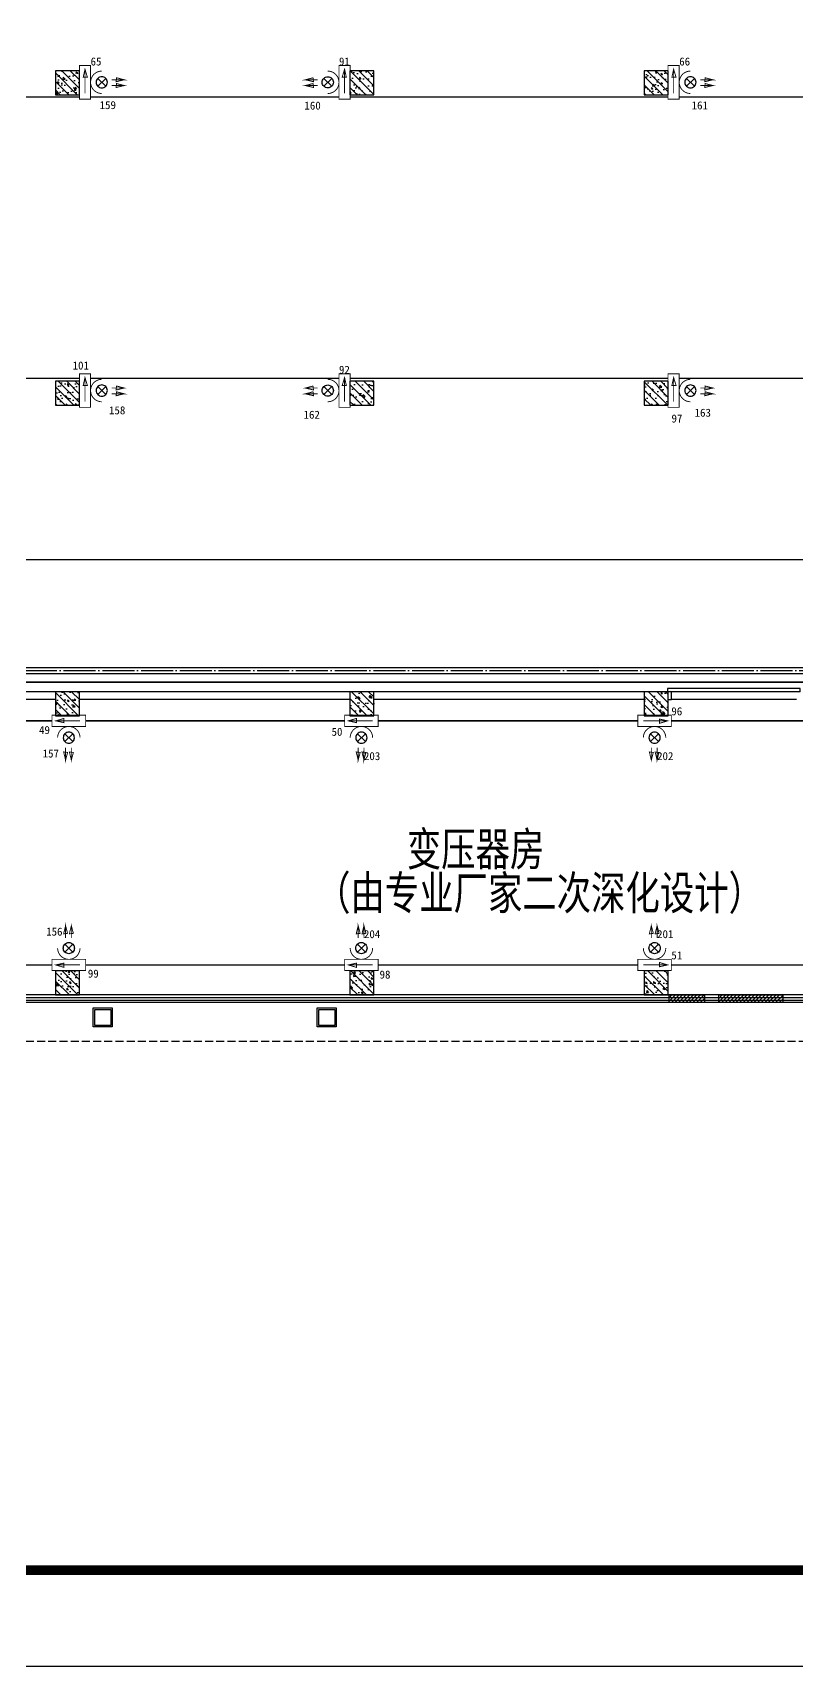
# Model space of a CAD drawing. Header units: millimetres. Extents: x -633009578 to 5705885, y -633235091 to 2571734.
# Drawn here: x 3057631 to 3081495, y 2039260 to 2090298 of the extents above; entities that cross this region are included whole.
import ezdxf
from ezdxf.enums import TextEntityAlignment as Align

# ---------------------------------------------------------------- set-up
doc = ezdxf.new("R2010")
doc.units = ezdxf.units.MM
doc.header["$LTSCALE"] = 1000
doc.header["$MEASUREMENT"] = 0
doc.linetypes.add('DASH', pattern=[0.35, 0.25, -0.1])
doc.linetypes.add('DOTE', pattern=[2.4200000000000004, 2, -0.2, 0.02, -0.2])
doc.layers.get('0').update_dxf_attribs({"color": 9})
for name, color, linetype in [('000000000000电气', 7, 'Continuous'), ('3T_WOOD', 21, 'Continuous'), ('A-COLUM(柱)', 255, 'Continuous'), ('A-DOOR(门）', 4, 'Continuous'), ('A-F-AREA(计算)', 5, 'Continuous'), ('A-ROOF-G(钢构)', 25, 'Continuous'), ('A-ST-O(室外)', 54, 'Continuous'), ('A-TEXT(房间)', 243, 'Continuous'), ('A-WALL(墙)', 255, 'Continuous'), ('A-WINDOW（窗）', 4, 'Continuous'), ('电-强电平面-线缆', 3, 'Continuous'), ('电-桥架', 4, 'Continuous'), ('设备-照明', 3, 'Continuous'), ('设备-箱柜', 3, 'Continuous'), ('院图签、封面151013$0$PUB_TITLE', 153, 'Continuous'), ('院图签、封面151013$0$图签文字', 4, 'Continuous')]:
    doc.layers.add(name, color=color, linetype=linetype)
doc.styles.add('_TCH', font='simhei.ttf', dxfattribs={"width": 0.75, "bigfont": 'hztxt.shx'})
doc.styles.add('IDQSTYLE', font='simhei.ttf', dxfattribs={"width": 0.707, "bigfont": 'hztxt.shx'})
doc.styles.add('宋体', font='simhei.ttf')
doc.styles.add('院图签、封面151013$0$-宋体', font='simhei.ttf', dxfattribs={"width": 0.8})
pattern_1 = [(45, (1908179.395743424, 677977.51603476), (-56.1266007566822, 56.12660075668221), [])]

# ---------------------------------------------------------------- blocks, each defined once
blk = doc.blocks.new('HC000078')
at = {"color": 0, "linetype": 'Continuous', "const_width": 0.2}
for points in [[(-3.750000000000028, 1.25), (3.75, 1.25), (3.75, -1.25), (-3.750000000000028, -1.25), (-3.750000000000028, 1.25)], [(2.5, 0), (-2.500000000000028, 0)]]:
    blk.add_lwpolyline(points, dxfattribs=at)
blk.add_lwpolyline([(2.917016710174721, 0), (1.120131515022848, 0.3984556212736834), (1.120131515022848, -0.539087017017323)], close=True, dxfattribs=at)
at = {"color": 0, "style": 'IDQSTYLE', "width": 0.7}
blk.add_attdef('PSFHATT', (5.75, -1.25), '', height=2.5, dxfattribs=at)
blk = doc.blocks.new('HC000064')
at = {"color": 0, "linetype": 'Continuous'}
for p, q in [((-0.8838834764831063, -0.8838834764831063), (0.8838834764831063, 0.8838834764831063)), ((-0.8838834764830494, 0.8838834764831063), (0.8838834764831631, -0.8838834764831063))]:
    blk.add_line(p, q, dxfattribs=at)
at = {"color": 0, "linetype": 'Continuous', "const_width": 0.2}
blk.add_lwpolyline([(5.710751695749348e-14, 2.499999999999886, 0.1989123673796647), (-1.767766952966326, 1.767766952966327, 0.1989123673796613), (-2.5, 1.951292859901378e-16, 0.1989123673796761), (-1.767766952966326, -1.76776695296644, 0.1989123673796782), (5.594010226827932e-14, -2.500000000000227)], format="xyb", dxfattribs=at)
for points in [[(2.226896073527712, 0.5659208660671311), (5.003498004369476, 0.5624686703930024), (3.296463286048663, 1.009912150058199), (3.185957433181557, 0.1260038671447887), (5.003498004369476, 0.5624686703930024)], [(2.224443767981995, -0.721123763554715), (5.001045698823816, -0.7245759592289005), (3.294010980502946, -0.2771324795636474), (3.18350512763584, -1.161040762477114), (5.001045698823816, -0.7245759592289005)]]:
    blk.add_lwpolyline(points, dxfattribs=at)
at = {"color": 0, "linetype": 'Continuous'}
for centre, radius, start, end in [((1.199040866595169e-14, -7.105427357601002e-14), 1.250000000000069, 135.0000000000036, 179.9999999999968), ((-2.259303855112194e-14, -1.740829702612245e-13), 1.250000000000117, 89.99999999999898, 134.9999999999991), ((-9.10937991704941e-14, -1.740829702612245e-13), 1.250000000000117, 45.00000000000085, 89.99999999999582), ((-1.252331571777177e-13, -7.088774012231625e-14), 1.250000000000068, 3.249254662582951e-12, 44.99999999999639), ((-2.284838984678572e-13, -5.684341886080801e-14), 1.250000000000172, 315.0000000000093, 2.605510395054555e-12), ((-2.264854970235319e-14, -5.695444116327053e-14), 1.250000000000034, 179.9999999999974, 225.0000000000007), ((-2.270406085358445e-14, -1.338928967697939e-13), 1.24999999999998, 224.9999999999983, 270.000000000001), ((-9.131584377541913e-14, 3.996802888650564e-15), 1.250000000000118, 270.0000000000042, 315.0000000000028)]:
    blk.add_arc(centre, radius, start, end, dxfattribs=at)
at = {"color": 0, "style": 'IDQSTYLE', "width": 0.7}
blk.add_attdef('PSFHATT', (7.003498004369476, -2.500000010000227), '', height=2.5, dxfattribs=at)
blk = doc.blocks.new('建筑图框_A1')
at = {"layer": '院图签、封面151013$0$PUB_TITLE'}
blk.add_lwpolyline([(0, 0), (84100, 0), (84100, 59400), (0, 59400)], close=True, dxfattribs=at)
at = {"layer": '院图签、封面151013$0$PUB_TITLE', "const_width": 100}
blk.add_lwpolyline([(2500, 1000), (83100, 1000), (83100, 58400), (2500, 58400)], close=True, dxfattribs=at)
at = {"layer": '院图签、封面151013$0$图签文字', "color": 6, "style": '院图签、封面151013$0$-宋体'}
for tag, height, width, p in [('工程主持人', 400, 0.7999999999883585, (79990.91196859907, 29505.93707200652)), ('审定', 400, 0.7999999999883585, (79990.91196859907, 28705.93707200605)), ('审核', 400, 0.7999999999883585, (79990.91196859907, 27905.93707200559)), ('专业负责人', 400, 0.7999999999883585, (79990.91196859907, 27105.93707200512)), ('校对', 400, 0.7999999999883585, (79990.91196859907, 26305.93707200466)), ('设计', 400, 0.7999999999883585, (79990.91196859907, 25505.93707200419)), ('方案设计人', 400, 0.7999999999883585, (79990.91196859907, 24706.79438478127)), ('工程编号', 300, 0.7000000000116415, (81000.00416498398, 8700.424278954277)), ('版次', 300, 0.7000000000116415, (78738.08139540046, 3005.726258059498)), ('日期', 300, 0.7000000000116415, (82038.0813954557, 3000.226258123759)), ('比例', 300, 0.7000000000116415, (78738.08139537089, 2200.188802679535)), ('图号_X施', 300, 0.7000000000116415, (81538.08139540977, 2200.188802651362)), ('图号', 200, 0.7000000000116415, (82538.08139542397, 2400.075247410685)), ('图号_总数', 200, 0.7000000000116415, (82538.08139541186, 2000.075247410219))]:
    blk.add_attdef(tag, text='', height=height, dxfattribs=dict(at, width=width)).set_placement(p, align=Align.MIDDLE_CENTER)
at = {"layer": '院图签、封面151013$0$图签文字', "color": 6, "style": '院图签、封面151013$0$-宋体', "width": 0.7}
for tag, p in [('建设单位_001', (80935.88661794258, 7446.21079580821)), ('工程名称_001', (80933.52706738078, 6045.368099178996)), ('图名_001', (79742.88288308708, 4059.656552180292))]:
    blk.add_attdef(tag, p, '', height=300, dxfattribs=at)
blk = doc.blocks.new('$DorLib2D$00000126')
at = {"color": 0, "linetype": 'Continuous'}
for p, q in [((-0.5319999999956053, 0.5), (-0.5319999999956053, 0.900000000000091)), ((0.5320000000047003, 0.900000000000091), (0.5320000000047003, 0.5000000000002274))]:
    blk.add_line(p, q, dxfattribs=at)
at = {"color": 0, "linetype": 'DASH'}
for p, q in [((-0.5319999999956053, 0.900000000000091), (0.5320000000047003, 0.900000000000091)), ((-0.5319999999956053, 0.5), (0.5320000000047003, 0.5000000000002274))]:
    blk.add_line(p, q, dxfattribs=at)
blk = doc.blocks.new('$TCHSYS$WIN2D')
for p, q in [((-0.5, 0.5), (0.5, 0.5)), ((-0.5, 0.5), (-0.4999999999999999, -0.5)), ((0.5, 0.5), (0.4999999999999998, -0.5)), ((0.5, 0.1666666666666666), (-0.5, 0.1666666666666666)), ((0.5, -0.1666666666666667), (-0.5, -0.1666666666666667)), ((-0.4999999999999999, -0.5), (0.5, -0.5))]:
    blk.add_line(p, q)
blk = doc.blocks.new('_FZH')
h = blk.add_hatch()
h.set_pattern_fill('钢筋混凝土', color=256, scale=0.1, style=0)
h.set_pattern_definition([(45, (0, 0), (-0.1767766952966369, 0.1767766952966369), []), (50, (0, 0), (0.7172601826007535, -0.06275213498259512), [0.07500000000000001, -0.8250000000000001]), (355, (0, 0), (-0.138751333613, 0.7521921337000119), [0.06, -0.66]), (100.4514, (0.05977168000000001, -0.00522934), (0.5785093817140216, 0.6894395420609536), [0.06374019, -0.701142112]), (46.1842, (0, 0.2), (1.067241048625645, -0.1655190143290181), [0.1125, -1.2375]), (96.6356, (0.088936745, 0.186206693), (0.9346627055487033, 0.9741178709004418), [0.095610288, -1.051713]), (351.1842, (0, 0.2), (0.9346619451336272, 0.9741186009253247), [0.09000000000000001, -0.9900000000000001]), (21, (0.1, 0.15), (0.5969070521184617, -0.4026188906653388), [0.07500000000000001, -0.8250000000000001]), (326, (0.1, 0.15), (0.2433153319215824, 0.7251500450468529), [0.06, -0.66]), (71.4514, (0.149742233, 0.116448394), (0.84022262858149, 0.3225304967099524), [0.06374019, -0.701142112]), (37.50000000000001, (0, 0), (0.01215985531729062, 0.3328938538313115), [0, -0.652, 0, -0.67, 0, -0.6625000000000001]), (7.499999999999999, (0, 0), (0.2630695374421486, 0.3944117118823603), [0, -0.382, 0, -0.637, 0, -0.2525]), (-32.5, (-0.223, 0), (0.533822436172409, -0.02255487173437976), [0, -0.25, 0, -0.78, 0, -1.035]), (-42.5, (-0.323, 0), (0.5831861693423862, 0.1001049823323177), [0, -0.325, 0, -0.518, 0, -0.735])])
h.paths.add_polyline_path([(-0.5, -0.5), (0.5, -0.5), (0.5, 0.5), (-0.5, 0.5)])
blk.add_lwpolyline([(-0.5, -0.5), (0.5, -0.5), (0.5, 0.5), (-0.5, 0.5)], close=True)

msp = doc.modelspace()

# ---------------------------------------------------------------- hatches: boundary and pattern name
at = {"layer": '3T_WOOD'}
h = msp.add_hatch(dxfattribs=at)
h.set_pattern_fill('ANSI31', color=256, scale=50)
h.set_pattern_definition(pattern_1)
h.paths.add_polyline_path([(3077520.046425817, 2060234.629172623), (3078620.046425817, 2060234.629172623), (3078620.046425817, 2059994.629172623), (3077520.046425817, 2059994.629172623)])
h = msp.add_hatch(dxfattribs=at)
h.set_pattern_fill('ANSI31', color=256, scale=50)
h.set_pattern_definition(pattern_1)
h.paths.add_polyline_path([(3079069.99403178, 2060234.629172619), (3081069.99403178, 2060234.629172619), (3081069.99403178, 2059994.629172619), (3079069.99403178, 2059994.629172619)])

# ---------------------------------------------------------------- linework, layer by layer
for points in [[(3077520.046425817, 2060234.629172623), (3078620.046425817, 2060234.629172623), (3078620.046425817, 2059994.629172623), (3077520.046425817, 2059994.629172623)], [(3079069.99403178, 2060234.629172619), (3081069.99403178, 2060234.629172619), (3081069.99403178, 2059994.629172619), (3079069.99403178, 2059994.629172619)]]:
    msp.add_lwpolyline(points, close=True, dxfattribs=at)
at = {"layer": 'A-DOOR(门）'}
msp.add_line((3081494.994031342, 2069469.629172626), (3077594.994031342, 2069469.629172626), dxfattribs=at)
at = {"layer": 'A-F-AREA(计算)'}
msp.add_lwpolyline([(3029879.994031782, 2196074.629172625), (3164159.994031782, 2196074.629172625), (3164159.994031782, 2059994.629172625), (3029879.994031782, 2059994.629172625)], close=True, dxfattribs=at)
at = {"layer": 'A-ROOF-G(钢构)'}
for points in [[(3059520.001237538, 2059834.629172627), (3060120.001237538, 2059834.629172627), (3060120.001237538, 2059234.629172627), (3059520.001237538, 2059234.629172627)], [(3059570.001237538, 2059784.629172627), (3060070.001237538, 2059784.629172627), (3060070.001237538, 2059284.629172627), (3059570.001237538, 2059284.629172627)], [(3066520.001237541, 2059834.629172627), (3067120.001237541, 2059834.629172627), (3067120.001237541, 2059234.629172627), (3066520.001237541, 2059234.629172627)], [(3066570.001237541, 2059784.629172627), (3067070.001237541, 2059784.629172627), (3067070.001237541, 2059284.629172627), (3066570.001237541, 2059284.629172627)]]:
    msp.add_lwpolyline(points, close=True, dxfattribs=at)
at = {"layer": 'A-ST-O(室外)', "linetype": 'DASH'}
msp.add_lwpolyline([(3030119.994031765, 2058794.629172639), (3097669.994472506, 2058794.629172639)], dxfattribs=at)
at = {"layer": 'A-WALL(墙)'}
for p, q in [((3058344.994031993, 2069709.629172634), (3049894.994031342, 2069709.629172624)), ((3067544.994031993, 2069709.629172634), (3059094.994031342, 2069709.629172632)), ((3076744.994031342, 2069709.629172634), (3068294.994031993, 2069709.629172614)), ((3077594.994031504, 2069709.629172631), (3077494.994031993, 2069709.629172413)), ((3077594.994031504, 2069469.629172581), (3077594.994031504, 2069709.629172631)), ((3058344.994031993, 2069469.629172634), (3049894.994031342, 2069469.62917263)), ((3067544.994031993, 2069469.629172634), (3059094.994031342, 2069469.629172638)), ((3076744.994031342, 2069469.629172634), (3068294.994031993, 2069469.629172602)), ((3077494.994031993, 2069469.629172871), (3077594.994031504, 2069469.629172581))]:
    msp.add_line(p, q, dxfattribs=at)
at = {"layer": 'A-WINDOW（窗）'}
for points in [[(3078620.046425762, 2060234.629172621), (3078620.046425762, 2059994.629172621)], [(3081069.994031726, 2060234.629172618), (3081069.994031726, 2059994.629172618)]]:
    msp.add_lwpolyline(points, dxfattribs=at)
at = {"layer": '电-强电平面-线缆', "color": 1, "linetype": 'Continuous', "const_width": 45}
for points in [[(3049132.916219594, 2088286.507318622), (3059090.871589122, 2088286.507318622)], [(3059441.071589122, 2088286.507318622), (3067202.728627361, 2088286.507318622)], [(3067552.928627361, 2088286.507318622), (3077485.989964305, 2088286.507318622)], [(3077836.189964306, 2088286.507318622), (3086094.89403178, 2088286.507318622)], [(3049132.916219594, 2079497.371872914), (3059090.871589122, 2079497.371872914)], [(3059441.071589122, 2079497.371872914), (3067202.728627361, 2079497.371872914)], [(3067552.928627361, 2079497.371872914), (3077485.989964305, 2079497.371872914)], [(3077836.189964306, 2079497.371872914), (3086094.89403178, 2079497.371872914)], [(3042238.611162764, 2073835.568266986), (3105744.994031781, 2073835.568266986)], [(3104216.92565164, 2070007.77234572), (3045250.449674957, 2070007.77234572)], [(3050002.387169409, 2068797.852026016), (3058235.82228221, 2068797.852026016)], [(3059286.02228221, 2068797.852026016), (3067378.988961028, 2068797.852026016)], [(3068429.188961028, 2068797.852026016), (3076539.452758879, 2068797.852026016)], [(3077589.652758879, 2068797.852026016), (3086231.265964959, 2068797.852026016)], [(3050002.287169409, 2061172.852026016), (3058235.82228221, 2061172.852026016)], [(3059286.02228221, 2061172.852026016), (3067378.988961028, 2061172.852026016)], [(3068429.188961028, 2061172.852026016), (3076539.452758879, 2061172.852026016)], [(3077589.652758879, 2061172.852026016), (3086231.265964959, 2061172.852026016)]]:
    msp.add_lwpolyline(points, dxfattribs=at)
at = {"layer": '电-桥架', "color": 5, "linetype": 'DOTE', "ltscale": 0.5}
msp.add_line((3046498.232628457, 2070366.281510562), (3108000.101788884, 2070366.281510562), dxfattribs=at)
at = {"layer": '电-桥架', "ltscale": 0.5}
msp.add_lwpolyline([(3108000.101788884, 2070266.281510562), (3046498.232628457, 2070266.281510562), (3046498.232628456, 2070466.281510562), (3108000.101788884, 2070466.281510562)], close=True, dxfattribs=at)

# ---------------------------------------------------------------- block references
at = {"layer": 'A-COLUM(柱)', "xscale": 750, "yscale": 750, "zscale": 750, "rotation": 270}
for p in [(3058719.99403178, 2088734.629172626), (3067919.99403178, 2088734.629172626), (3077119.99403178, 2088734.629172626), (3058719.99403178, 2079034.629172626), (3067919.99403178, 2079034.629172626), (3077119.99403178, 2079034.629172626), (3058719.99403178, 2069334.629172626), (3067919.99403178, 2069334.629172626), (3077119.99403178, 2069334.629172626), (3058719.99403178, 2060609.629172626), (3067919.99403178, 2060609.629172626), (3077119.99403178, 2060609.629172626)]:
    msp.add_blockref('_FZH', p, dxfattribs=at)
at = {"layer": 'A-DOOR(门）', "xscale": -3900, "yscale": 240, "zscale": 3900}
msp.add_blockref('$DorLib2D$00000126', (3079544.994031342, 2069589.629172626), dxfattribs=at)
at = {"layer": 'A-WINDOW（窗）', "extrusion": (0, 0, -1), "xscale": 40000, "yscale": 240, "zscale": 40000}
msp.add_blockref('$TCHSYS$WIN2D', (-3075519.994031783, 2060114.629172626), dxfattribs=at)
at = {"layer": '设备-照明', "yscale": 140, "zscale": 140}
for name, p, xscale, rotation in [('HC000078', (3059265.971589122, 2088747.852026016), 140, 90.0000000000002), ('HC000078', (3067377.828627361, 2088747.852026016), -140, 269.9999999999998), ('HC000078', (3077661.089964306, 2088747.852026016), 140, 90.0000000000002), ('HC000078', (3059265.971589122, 2079117.352026016), 140, 90.0000000000002), ('HC000078', (3067377.828627361, 2079117.352026016), -140, 269.9999999999998), ('HC000078', (3077661.089964306, 2079117.352026016), 140, 90.0000000000002), ('HC000078', (3058760.92228221, 2068797.852026016), 140, 180), ('HC000064', (3058760.922282211, 2068272.852026016), 140, 270), ('HC000078', (3067904.088961028, 2068797.852026016), 140, 180), ('HC000064', (3067904.088961028, 2068272.852026016), 140, 270), ('HC000064', (3077064.552758879, 2068272.852026016), 140, 270), ('HC000064', (3058760.922282211, 2061697.852026016), -140, 270), ('HC000064', (3067904.088961028, 2061697.852026016), -140, 270), ('HC000064', (3077064.552758879, 2061697.852026016), -140, 270), ('HC000078', (3077064.552758879, 2061172.852026016), -140, 180)]:
    msp.add_blockref(name, p, dxfattribs=dict(at, xscale=xscale, rotation=rotation))
for name, p, xscale in [('HC000064', (3059790.971589122, 2088747.852026016), 140), ('HC000064', (3066852.828627361, 2088747.852026016), -140), ('HC000064', (3078186.089964306, 2088747.852026016), 140), ('HC000064', (3059790.971589122, 2079117.352026016), 140), ('HC000064', (3066852.828627361, 2079117.352026016), -140), ('HC000064', (3078186.089964306, 2079117.352026016), 140), ('HC000078', (3077064.552758879, 2068797.852026016), 140), ('HC000078', (3058760.92228221, 2061172.852026016), -140), ('HC000078', (3067904.088961028, 2061172.852026016), -140)]:
    msp.add_blockref(name, p, dxfattribs=dict(at, xscale=xscale))
at = {"layer": '设备-箱柜', "xscale": 3, "yscale": 3}
msp.add_blockref('建筑图框_A1', (2977355.437121258, 2039260.231913973, 4.000000000000001e-08), dxfattribs=at)

# ---------------------------------------------------------------- texts
at = {"layer": '000000000000电气', "color": 0, "lineweight": 35, "style": '宋体'}
for s, p in [('65', (3059440.971589122, 2089272.852026016)), ('66', (3077836.089964306, 2089272.852026016)), ('101', (3058879.683010271, 2079775.103967466)), ('97', (3077593.979152485, 2078118.619852062)), ('96', (3077589.552758879, 2068972.852026016)), ('99', (3059355.117408139, 2060777.132239943)), ('98', (3068471.090063612, 2060746.604045601))]:
    msp.add_text(s, height=250, dxfattribs=at).set_placement(p)
at = {"layer": '000000000000电气', "color": 2, "lineweight": 35, "style": '宋体'}
for s, p in [('91', (3067202.828627361, 2089272.852026016)), ('92', (3067202.828627361, 2079642.352026016)), ('49', (3057829.956242557, 2068387.845546151)), ('50', (3066970.320915679, 2068331.128061529)), ('51', (3077589.552758879, 2061347.852026016))]:
    msp.add_text(s, height=250, dxfattribs=at).set_placement(p)
at = {"layer": '000000000000电气', "color": 4, "lineweight": 35, "style": '宋体'}
for s, p in [('159', (3059723.050111281, 2087910.924959458)), ('160', (3066123.37176943, 2087895.64972877)), ('161', (3078223.040411555, 2087901.696836902)), ('158', (3060017.238234332, 2078375.173776261)), ('162', (3066096.377681927, 2078237.775381414)), ('163', (3078316.562232092, 2078300.123261772)), ('157', (3057943.662250079, 2067653.660495125)), ('203', (3067982.834574883, 2067572.362305404)), ('202', (3077143.298372734, 2067572.362305404)), ('156', (3058052.771040705, 2062089.112173175)), ('204', (3067983.317882278, 2062009.61747631)), ('201', (3077143.781680129, 2062009.61747631))]:
    msp.add_text(s, height=250, dxfattribs=at).set_placement(p)
at = {"layer": 'A-TEXT(房间)', "style": '_TCH', "width": 0.75}
for s, p in [('变压器房', (3069322.647156546, 2064269.406366957)), ('（由专业厂家二次深化设计）', (3066488.046573457, 2062901.468382615))]:
    msp.add_text(s, height=1050, dxfattribs=at).set_placement(p)

doc.saveas('drawing.dxf')
